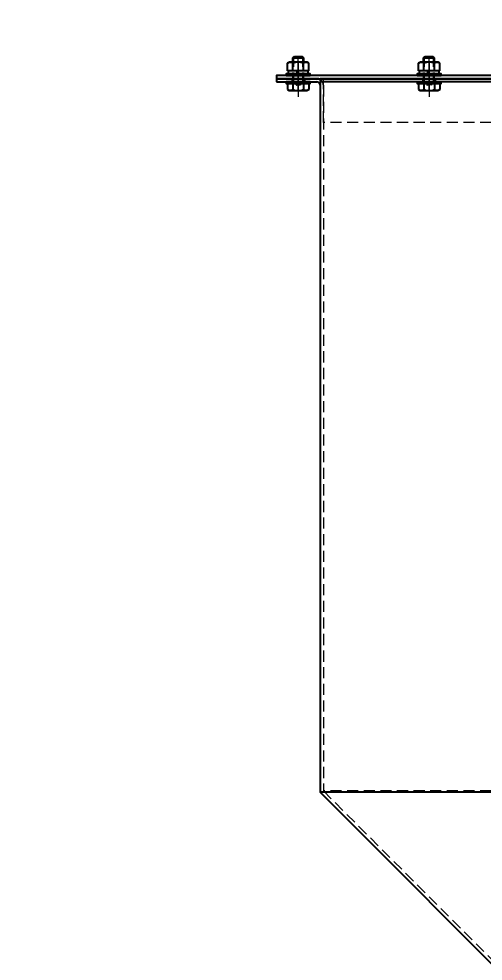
# Model space of a CAD drawing. Header units: millimetres. Extents: x 0 to 49006, y -7876 to 6995.
# Drawn here: x 32925 to 33351, y 3002 to 3865 of the extents above; entities that cross this region are included whole.
import ezdxf
from ezdxf import colors
from ezdxf.entities.mleader import LeaderData, LeaderLine
from ezdxf.enums import TextEntityAlignment as Align
from ezdxf.math import Vec2, Vec3

# ---------------------------------------------------------------- set-up
doc = ezdxf.new("R2010")
doc.units = ezdxf.units.MM
doc.header["$LTSCALE"] = 3.2
doc.linetypes.add('CENTER2', pattern=[28.575, 19.05, -3.175, 3.175, -3.175])
doc.linetypes.add('HIDDEN2', pattern=[4.7625, 3.175, -1.5875])
for name, color, linetype, lineweight in [('01_外形線', 7, 'Continuous', 25), ('02_細線', 5, 'Continuous', 13), ('03_かくれ線', 6, 'HIDDEN2', 13), ('04_中心線', 1, 'CENTER2', 9), ('08_DIM', 3, 'Continuous', 13)]:
    doc.layers.add(name, color=color, linetype=linetype, lineweight=lineweight)
doc.styles.get("Standard").update_dxf_attribs({"font": 'txt.shx', "bigfont": 'extfont2.shx'})
doc.styles.add('寸法用', font='simplex.shx', dxfattribs={"width": 0.8, "bigfont": '@extfont2.shx'})

# ---------------------------------------------------------------- blocks, each defined once
blk = doc.blocks.new('AM_BALLOON1')
at = {"transparency": 16777216}
blk.add_circle((0, 0), 5, dxfattribs=at)
blk.add_attdef('B_NUMBER', text='', height=3, dxfattribs=at).set_placement((0, 0), align=Align.MIDDLE_CENTER)
blk = doc.blocks.new('_OPEN')
at = {"color": 0, "linetype": 'ByBlock'}
for p, q in [((-1, 0.167), (0, 0)), ((0, 0), (-1, -0.167)), ((0, 0), (-1, 0))]:
    blk.add_line(p, q, dxfattribs=at)

msp = doc.modelspace()

# ---------------------------------------------------------------- linework, layer by layer
for p, q in [((34000.962, 3810.453), (33200.962, 3810.453)), ((34000.962, 3807.453), (33200.962, 3807.453))]:
    msp.add_line(p, q)
msp.add_lwpolyline([(33400.962, 2956.453), (33800.962, 2956.453), (34000.962, 3156.453), (34000.962, 3810.453), (33200.962, 3810.453), (33200.962, 3156.453), (33400.962, 2956.453)])
msp.add_arc((33197.962, 3804.453), 6, 60, 90)
at = {"layer": '01_外形線'}
for p, q in [((33197.962, 3810.453), (33160.962, 3810.453)), ((33160.962, 3810.453), (33160.962, 3807.453)), ((33160.962, 3807.453), (33197.962, 3807.453)), ((33200.962, 3804.453), (33200.962, 3804.453)), ((34000.962, 3156.453), (33200.962, 3156.453))]:
    msp.add_line(p, q, dxfattribs=at)
for points in [[(33175.962, 3829.453), (33177.462, 3830.953)], [(33175.962, 3829.453), (33185.962, 3829.453)], [(33175.962, 3825.603), (33175.962, 3829.453)], [(33177.462, 3830.953), (33184.462, 3830.953)], [(33185.962, 3829.453), (33184.462, 3830.953)], [(33185.962, 3825.603), (33185.962, 3829.453)], [(33295.962, 3829.453), (33297.462, 3830.953)], [(33295.962, 3829.453), (33305.962, 3829.453)], [(33295.962, 3825.603), (33295.962, 3829.453)], [(33297.462, 3830.953), (33304.462, 3830.953)], [(33305.962, 3829.453), (33304.462, 3830.953)], [(33305.962, 3825.603), (33305.962, 3829.453)], [(33171.147, 3824.699), (33172.712, 3825.603)], [(33171.147, 3817.603), (33171.147, 3824.699)], [(33190.777, 3817.603), (33171.147, 3817.603)], [(33179.552, 3817.603), (33171.762, 3817.603)], [(33171.762, 3817.603), (33171.762, 3814.953)], [(33189.212, 3825.603), (33172.712, 3825.603)], [(33176.055, 3817.603), (33176.055, 3824.699)], [(33180.462, 3814.953), (33179.552, 3817.603)], [(33190.162, 3817.603), (33180.552, 3817.603)], [(33181.462, 3814.953), (33180.552, 3817.603)], [(33185.87, 3817.603), (33185.87, 3824.699)], [(33190.777, 3824.699), (33189.212, 3825.603)], [(33190.162, 3814.953), (33190.162, 3817.603)], [(33190.777, 3817.603), (33190.777, 3824.699)], [(33291.147, 3824.699), (33292.712, 3825.603)], [(33291.147, 3817.603), (33291.147, 3824.699)], [(33310.777, 3817.603), (33291.147, 3817.603)], [(33299.552, 3817.603), (33291.762, 3817.603)], [(33291.762, 3817.603), (33291.762, 3814.953)], [(33309.212, 3825.603), (33292.712, 3825.603)], [(33296.055, 3817.603), (33296.055, 3824.699)], [(33300.462, 3814.953), (33299.552, 3817.603)], [(33310.162, 3817.603), (33300.552, 3817.603)], [(33301.462, 3814.953), (33300.552, 3817.603)], [(33305.87, 3817.603), (33305.87, 3824.699)], [(33310.777, 3824.699), (33309.212, 3825.603)], [(33310.162, 3814.953), (33310.162, 3817.603)], [(33310.777, 3817.603), (33310.777, 3824.699)], [(33180.462, 3814.953), (33171.762, 3814.953)], [(33190.162, 3814.953), (33181.462, 3814.953)], [(33300.462, 3814.953), (33291.762, 3814.953)], [(33310.162, 3814.953), (33301.462, 3814.953)], [(33171.147, 3805.953), (33171.147, 3800.456)], [(33190.777, 3805.953), (33171.147, 3805.953)], [(33171.147, 3800.456), (33172.712, 3799.553)], [(33176.055, 3805.953), (33176.055, 3800.456)], [(33185.87, 3805.953), (33185.87, 3800.456)], [(33190.777, 3800.456), (33189.212, 3799.553)], [(33190.777, 3805.953), (33190.777, 3800.456)], [(33291.147, 3805.953), (33291.147, 3800.456)], [(33310.777, 3805.953), (33291.147, 3805.953)], [(33291.147, 3800.456), (33292.712, 3799.553)], [(33296.055, 3805.953), (33296.055, 3800.456)], [(33305.87, 3805.953), (33305.87, 3800.456)], [(33310.777, 3800.456), (33309.212, 3799.553)], [(33310.777, 3805.953), (33310.777, 3800.456)], [(33172.712, 3799.553), (33189.212, 3799.553)], [(33292.712, 3799.553), (33309.212, 3799.553)]]:
    msp.add_lwpolyline(points, dxfattribs=at)
for points in [[(33176.055, 3824.699, 0.2679491), (33171.147, 3824.699)], [(33185.87, 3824.699, 0.1841118), (33176.055, 3824.699)], [(33190.777, 3824.699, 0.2679491), (33185.87, 3824.699)], [(33296.055, 3824.699, 0.2679491), (33291.147, 3824.699)], [(33305.87, 3824.699, 0.1841118), (33296.055, 3824.699)], [(33310.777, 3824.699, 0.2679491), (33305.87, 3824.699)], [(33171.147, 3800.456, 0.2679491), (33176.055, 3800.456)], [(33176.055, 3800.456, 0.1841118), (33185.87, 3800.456)], [(33185.87, 3800.456, 0.2679491), (33190.777, 3800.456)], [(33291.147, 3800.456, 0.2679491), (33296.055, 3800.456)], [(33296.055, 3800.456, 0.1841118), (33305.87, 3800.456)], [(33305.87, 3800.456, 0.2679491), (33310.777, 3800.456)]]:
    msp.add_lwpolyline(points, format="xyb", dxfattribs=at)
for points in [[(33160.962, 3810.453), (34040.962, 3810.453), (34040.962, 3813.453), (33160.962, 3813.453)], [(33169.962, 3813.453), (33191.962, 3813.453), (33191.962, 3814.953), (33169.962, 3814.953)], [(33289.962, 3813.453), (33311.962, 3813.453), (33311.962, 3814.953), (33289.962, 3814.953)], [(33191.962, 3807.453), (33169.962, 3807.453), (33169.962, 3805.953), (33191.962, 3805.953)], [(33311.962, 3807.453), (33289.962, 3807.453), (33289.962, 3805.953), (33311.962, 3805.953)]]:
    msp.add_lwpolyline(points, close=True, dxfattribs=at)
msp.add_arc((33197.962, 3804.453), 3, 0, 90, dxfattribs=at)
at = {"layer": '02_細線'}
for points in [[(33176.862, 3825.603), (33176.862, 3830.353)], [(33185.062, 3825.603), (33185.062, 3830.353)], [(33296.862, 3825.603), (33296.862, 3830.353)], [(33305.062, 3825.603), (33305.062, 3830.353)]]:
    msp.add_lwpolyline(points, dxfattribs=at)
at = {"layer": '03_かくれ線'}
for p, q in [((33174.962, 3810.453), (33174.962, 3807.453)), ((33186.962, 3810.453), (33186.962, 3807.453)), ((33294.962, 3810.453), (33294.962, 3807.453)), ((33306.962, 3810.453), (33306.962, 3807.453)), ((33203.262, 3807.453), (33998.662, 3807.453)), ((33203.962, 3804.453), (33203.962, 3157.695)), ((33203.962, 3157.695), (33403.084, 2958.574)), ((33997.962, 3157.695), (33203.962, 3157.695))]:
    msp.add_line(p, q, dxfattribs=at)
for points in [[(33175.962, 3805.953), (33175.962, 3825.603)], [(33176.862, 3805.953), (33176.862, 3825.603)], [(33185.062, 3805.953), (33185.062, 3825.603)], [(33185.962, 3805.953), (33185.962, 3825.603)], [(33295.962, 3805.953), (33295.962, 3825.603)], [(33296.862, 3805.953), (33296.862, 3825.603)], [(33305.062, 3805.953), (33305.062, 3825.603)], [(33305.962, 3805.953), (33305.962, 3825.603)]]:
    msp.add_lwpolyline(points, dxfattribs=at)
msp.add_lwpolyline([(33997.962, 3770.453), (33203.962, 3770.453), (33203.962, 3810.453), (33997.962, 3810.453)], close=True, dxfattribs=at)
msp.add_arc((33197.962, 3804.453), 6, 0, 60, dxfattribs=at)
at = {"layer": '04_中心線'}
for p, q in [((33180.962, 3823.953), (33180.962, 3793.953)), ((33180.962, 3823.453), (33180.962, 3800.453)), ((33300.962, 3823.953), (33300.962, 3793.953))]:
    msp.add_line(p, q, dxfattribs=at)
for points in [[(33180.962, 3799.553), (33180.962, 3830.953)], [(33300.962, 3799.553), (33300.962, 3830.953)], [(33180.962, 3825.603), (33180.962, 3817.603)], [(33180.962, 3817.603), (33180.962, 3814.953)], [(33300.962, 3825.603), (33300.962, 3817.603)], [(33300.962, 3817.603), (33300.962, 3814.953)], [(33180.962, 3814.953), (33180.962, 3813.453)], [(33300.962, 3814.953), (33300.962, 3813.453)]]:
    msp.add_lwpolyline(points, dxfattribs=at)

# ---------------------------------------------------------------- texts
at = {"layer": '03_かくれ線', "style": '寸法用', "width": 0.8}
for p in [(33183.554, 3805.59), (33303.554, 3805.59)]:
    msp.add_text('M10×20', height=1, rotation=180, dxfattribs=at).set_placement(p)

# ---------------------------------------------------------------- leaders
at = {"layer": '08_DIM'}
ml = msp.add_multileader_block('Standard', dxfattribs=at)
ml.set_content('AM_BALLOON1', color=256, scale=10)
ml.set_attribute('B_NUMBER', 'H', width=0)
ml.set_leader_properties(color=256, linetype='ByLayer', lineweight=-1)
ml.set_arrow_properties(name='OPEN')
ml.build(insert=Vec2(0, 0))
ml.multileader.update_dxf_attribs({"leader_type": 0, "has_dogleg": 0, "text_right_attachment_type": 6, "dogleg_length": 0, "arrow_head_size": 20, "scale": 10, "block_connection_type": 1})
ctx = ml.context
ctx.base_point, ctx.scale, ctx.char_height, ctx.arrow_head_size, ctx.landing_gap_size, ctx.plane_origin = Vec3(34758.24, 4676.115), 10, 40, 20, 20, Vec3(34837.832, 4676.156)
ctx.right_attachment, ctx.attachment_type = 6, 1
notes = []
notes.append((ctx, [(0, (0, 0, 0), (0, 0), (1, 0), 1, [])]))
ctx.block.insert = Vec3(34758.24, 4676.115)
ml = msp.add_multileader_block('Standard', dxfattribs=at)
ml.set_content('AM_BALLOON1', color=256, scale=10)
ml.set_attribute('B_NUMBER', 'G', width=0)
ml.set_leader_properties(color=256, linetype='ByLayer', lineweight=-1)
ml.set_arrow_properties(name='OPEN')
ml.build(insert=Vec2(0, 0))
ml.multileader.update_dxf_attribs({"leader_type": 0, "has_dogleg": 0, "text_right_attachment_type": 6, "dogleg_length": 0, "arrow_head_size": 20, "scale": 10, "block_connection_type": 1})
ctx = ml.context
ctx.base_point, ctx.scale, ctx.char_height, ctx.arrow_head_size, ctx.landing_gap_size, ctx.plane_origin = Vec3(34758.24, 4537.505), 10, 40, 20, 20, Vec3(34837.832, 4537.546)
ctx.right_attachment, ctx.attachment_type = 6, 1
notes.append((ctx, [(0, (0, 0, 0), (0, 0), (1, 0), 1, [])]))
ctx.block.insert = Vec3(34758.24, 4537.505)
ml = msp.add_multileader_block('Standard', dxfattribs=at)
ml.set_content('AM_BALLOON1', color=256, scale=10)
ml.set_attribute('B_NUMBER', 'F', width=0)
ml.set_leader_properties(color=256, linetype='ByLayer', lineweight=-1)
ml.set_arrow_properties(name='OPEN')
ml.build(insert=Vec2(0, 0))
ml.multileader.update_dxf_attribs({"leader_type": 0, "has_dogleg": 0, "text_right_attachment_type": 6, "dogleg_length": 0, "arrow_head_size": 20, "scale": 10, "block_connection_type": 1})
ctx = ml.context
ctx.base_point, ctx.scale, ctx.char_height, ctx.arrow_head_size, ctx.landing_gap_size, ctx.plane_origin = Vec3(34758.24, 4398.895), 10, 40, 20, 20, Vec3(34837.832, 4398.936)
ctx.right_attachment, ctx.attachment_type = 6, 1
notes.append((ctx, [(0, (0, 0, 0), (0, 0), (1, 0), 1, [])]))
ctx.block.insert = Vec3(34758.24, 4398.895)
ml = msp.add_multileader_block('Standard', dxfattribs=at)
ml.set_content('AM_BALLOON1', color=256, scale=10)
ml.set_attribute('B_NUMBER', 'E', width=0)
ml.set_leader_properties(color=256, linetype='ByLayer', lineweight=-1)
ml.set_arrow_properties(name='OPEN')
ml.build(insert=Vec2(0, 0))
ml.multileader.update_dxf_attribs({"leader_type": 0, "has_dogleg": 0, "text_right_attachment_type": 6, "dogleg_length": 0, "arrow_head_size": 20, "scale": 10, "block_connection_type": 1})
ctx = ml.context
ctx.base_point, ctx.scale, ctx.char_height, ctx.arrow_head_size, ctx.landing_gap_size, ctx.plane_origin = Vec3(34758.24, 4260.285), 10, 40, 20, 20, Vec3(34837.832, 4260.325)
ctx.right_attachment, ctx.attachment_type = 6, 1
notes.append((ctx, [(0, (0, 0, 0), (0, 0), (1, 0), 1, [])]))
ctx.block.insert = Vec3(34758.24, 4260.285)
ml = msp.add_multileader_block('Standard', dxfattribs=at)
ml.set_content('AM_BALLOON1', color=256, scale=10)
ml.set_attribute('B_NUMBER', 'T', width=0)
ml.set_leader_properties(color=256, linetype='ByLayer', lineweight=-1)
ml.set_arrow_properties(name='OPEN')
ml.build(insert=Vec2(0, 0))
ml.multileader.update_dxf_attribs({"leader_type": 0, "has_dogleg": 0, "text_right_attachment_type": 6, "dogleg_length": 0, "arrow_head_size": 20, "scale": 10, "block_connection_type": 1})
ctx = ml.context
ctx.base_point, ctx.scale, ctx.char_height, ctx.arrow_head_size, ctx.landing_gap_size, ctx.plane_origin = Vec3(34888.38, 3645.663), 10, 40, 20, 20, Vec3(34967.973, 3645.704)
ctx.right_attachment, ctx.attachment_type = 6, 1
notes.append((ctx, [(0, (0, 0, 0), (0, 0), (1, 0), 1, [])]))
ctx.block.insert = Vec3(34888.38, 3645.663)
for ctx, leaders in notes:
    for number, flags, end, landing, length, lines in leaders:
        leader = LeaderData()
        leader.index, (leader.has_last_leader_line, leader.has_dogleg_vector, leader.attachment_direction) = number, flags
        leader.last_leader_point, leader.dogleg_vector, leader.dogleg_length = Vec3(end), Vec3(landing), length
        for number, points, colour, breaks in lines:
            line = LeaderLine()
            line.index, line.vertices, line.color, line.breaks = number, Vec3.list(points), colors.encode_raw_color(colour), breaks
            leader.lines.append(line)
        ctx.leaders.append(leader)

doc.saveas('drawing.dxf')
